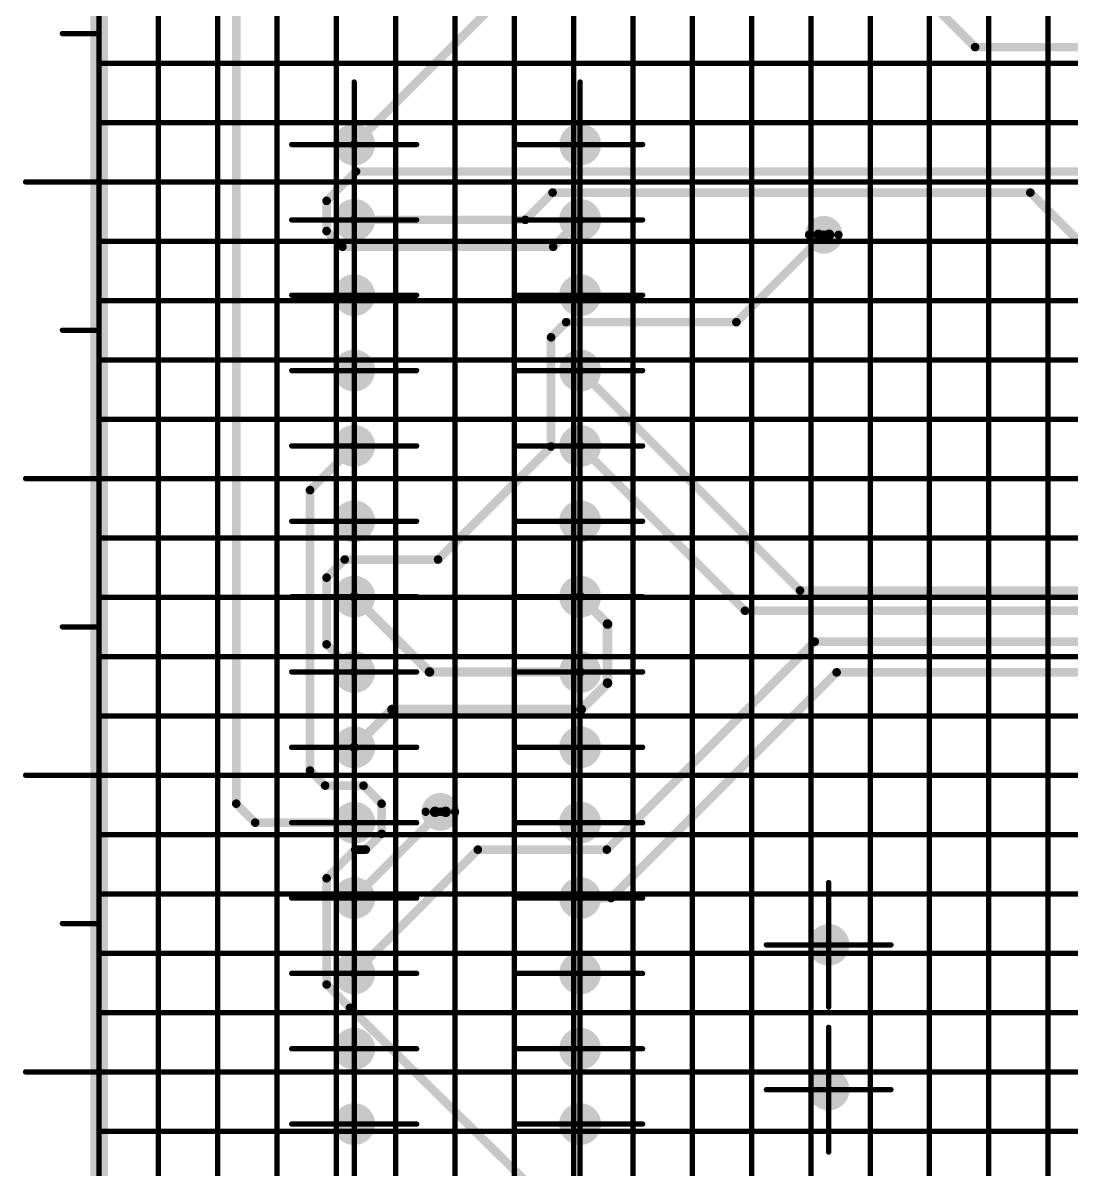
# Model space of a CAD drawing. Header units: millimetres. Extents: x 57 to 898, y 51 to 645.
# Drawn here: x 616.49 to 651.84, y 444.15 to 482.78 of the extents above; entities that cross this region are included whole.
import ezdxf

# ---------------------------------------------------------------- set-up
doc = ezdxf.new("R2010")
doc.units = ezdxf.units.MM
for name, color, linetype in [('Mechanical11', 56, 'Continuous'), ('Mechanical12', 56, 'Continuous'), ('Mechanical7', 56, 'Continuous'), ('Mechanical9', 56, 'Continuous')]:
    doc.layers.add(name, color=color, linetype=linetype)

msp = doc.modelspace()

# ---------------------------------------------------------------- linework, layer by layer
at = {"layer": 'Mechanical11', "color": 7}
for p, q in [((627.746, 478.765), (627.665, 478.798)), ((627.665, 478.798), (627.665, 478.683)), ((627.78, 478.683), (627.746, 478.765)), ((635.366, 478.765), (635.285, 478.798)), ((635.285, 478.798), (635.285, 478.683)), ((635.4, 478.683), (635.366, 478.765)), ((627.665, 478.683), (627.55, 478.683)), ((627.55, 478.683), (627.583, 478.602)), ((627.583, 478.602), (627.665, 478.568)), ((627.665, 478.683), (627.78, 478.683)), ((627.665, 478.568), (627.665, 478.683)), ((627.665, 478.683), (627.665, 478.568)), ((627.78, 478.683), (627.665, 478.683)), ((627.665, 478.568), (627.746, 478.602)), ((627.746, 478.602), (627.78, 478.683)), ((635.285, 478.683), (635.17, 478.683)), ((635.17, 478.683), (635.203, 478.602)), ((635.203, 478.602), (635.285, 478.568)), ((635.285, 478.683), (635.4, 478.683)), ((635.285, 478.568), (635.285, 478.683)), ((635.285, 478.683), (635.285, 478.568)), ((635.4, 478.683), (635.285, 478.683)), ((635.285, 478.568), (635.366, 478.602)), ((635.366, 478.602), (635.4, 478.683)), ((627.665, 476.143), (627.55, 476.143)), ((627.55, 476.143), (627.583, 476.062)), ((627.583, 476.062), (627.665, 476.028)), ((627.746, 476.225), (627.665, 476.258)), ((627.665, 476.258), (627.665, 476.143)), ((627.665, 476.143), (627.78, 476.143)), ((627.665, 476.028), (627.665, 476.143)), ((627.665, 476.143), (627.665, 476.028)), ((627.78, 476.143), (627.665, 476.143)), ((627.665, 476.028), (627.746, 476.062)), ((627.78, 476.143), (627.746, 476.225)), ((627.746, 476.062), (627.78, 476.143)), ((635.285, 476.143), (635.17, 476.143)), ((635.17, 476.143), (635.203, 476.062)), ((635.203, 476.062), (635.285, 476.028)), ((635.366, 476.225), (635.285, 476.258)), ((635.285, 476.258), (635.285, 476.143)), ((635.285, 476.143), (635.4, 476.143)), ((635.285, 476.028), (635.285, 476.143)), ((635.285, 476.143), (635.285, 476.028)), ((635.4, 476.143), (635.285, 476.143)), ((635.285, 476.028), (635.366, 476.062)), ((635.4, 476.143), (635.366, 476.225)), ((635.366, 476.062), (635.4, 476.143)), ((627.746, 473.685), (627.665, 473.718)), ((627.665, 473.718), (627.665, 473.603)), ((627.78, 473.603), (627.746, 473.685)), ((635.366, 473.685), (635.285, 473.718)), ((635.285, 473.718), (635.285, 473.603)), ((635.4, 473.603), (635.366, 473.685)), ((627.665, 473.603), (627.55, 473.603)), ((627.55, 473.603), (627.583, 473.522)), ((627.583, 473.522), (627.665, 473.488)), ((627.665, 473.603), (627.78, 473.603)), ((627.665, 473.488), (627.665, 473.603)), ((627.665, 473.603), (627.665, 473.488)), ((627.78, 473.603), (627.665, 473.603)), ((627.665, 473.488), (627.746, 473.522)), ((627.746, 473.522), (627.78, 473.603)), ((635.285, 473.603), (635.17, 473.603)), ((635.17, 473.603), (635.203, 473.522)), ((635.203, 473.522), (635.285, 473.488)), ((635.285, 473.603), (635.4, 473.603)), ((635.285, 473.488), (635.285, 473.603)), ((635.285, 473.603), (635.285, 473.488)), ((635.4, 473.603), (635.285, 473.603)), ((635.285, 473.488), (635.366, 473.522)), ((635.366, 473.522), (635.4, 473.603)), ((627.665, 471.063), (627.55, 471.063)), ((627.55, 471.063), (627.583, 470.982)), ((627.583, 470.982), (627.665, 470.948)), ((627.746, 471.145), (627.665, 471.178)), ((627.665, 471.178), (627.665, 471.063)), ((627.665, 471.063), (627.78, 471.063)), ((627.665, 470.948), (627.665, 471.063)), ((627.665, 471.063), (627.665, 470.948)), ((627.78, 471.063), (627.665, 471.063)), ((627.665, 470.948), (627.746, 470.982)), ((627.78, 471.063), (627.746, 471.145)), ((627.746, 470.982), (627.78, 471.063)), ((635.285, 471.063), (635.17, 471.063)), ((635.17, 471.063), (635.203, 470.982)), ((635.203, 470.982), (635.285, 470.948)), ((635.366, 471.145), (635.285, 471.178)), ((635.285, 471.178), (635.285, 471.063)), ((635.285, 471.063), (635.4, 471.063)), ((635.285, 470.948), (635.285, 471.063)), ((635.285, 471.063), (635.285, 470.948)), ((635.4, 471.063), (635.285, 471.063)), ((635.285, 470.948), (635.366, 470.982)), ((635.4, 471.063), (635.366, 471.145)), ((635.366, 470.982), (635.4, 471.063)), ((627.665, 468.523), (627.55, 468.523)), ((627.55, 468.523), (627.583, 468.442)), ((627.583, 468.442), (627.665, 468.408)), ((627.746, 468.605), (627.665, 468.638)), ((627.665, 468.638), (627.665, 468.523)), ((627.665, 468.523), (627.78, 468.523)), ((627.665, 468.408), (627.665, 468.523)), ((627.665, 468.523), (627.665, 468.408)), ((627.78, 468.523), (627.665, 468.523)), ((627.665, 468.408), (627.746, 468.442)), ((627.78, 468.523), (627.746, 468.605)), ((627.746, 468.442), (627.78, 468.523)), ((635.285, 468.523), (635.17, 468.523)), ((635.17, 468.523), (635.203, 468.442)), ((635.203, 468.442), (635.285, 468.408)), ((635.366, 468.605), (635.285, 468.638)), ((635.285, 468.638), (635.285, 468.523)), ((635.285, 468.523), (635.4, 468.523)), ((635.285, 468.408), (635.285, 468.523)), ((635.285, 468.523), (635.285, 468.408)), ((635.4, 468.523), (635.285, 468.523)), ((635.285, 468.408), (635.366, 468.442)), ((635.4, 468.523), (635.366, 468.605)), ((635.366, 468.442), (635.4, 468.523)), ((627.665, 465.983), (627.55, 465.983)), ((627.55, 465.983), (627.583, 465.902)), ((627.746, 466.065), (627.665, 466.098)), ((627.665, 466.098), (627.665, 465.983)), ((627.665, 465.983), (627.78, 465.983)), ((627.665, 465.868), (627.665, 465.983)), ((627.665, 465.983), (627.665, 465.868)), ((627.78, 465.983), (627.665, 465.983)), ((627.78, 465.983), (627.746, 466.065)), ((627.746, 465.902), (627.78, 465.983)), ((635.285, 465.983), (635.17, 465.983)), ((635.17, 465.983), (635.203, 465.902)), ((635.366, 466.065), (635.285, 466.098)), ((635.285, 466.098), (635.285, 465.983)), ((635.285, 465.983), (635.4, 465.983)), ((635.285, 465.868), (635.285, 465.983)), ((635.285, 465.983), (635.285, 465.868)), ((635.4, 465.983), (635.285, 465.983)), ((635.4, 465.983), (635.366, 466.065)), ((635.366, 465.902), (635.4, 465.983)), ((627.583, 465.902), (627.665, 465.868)), ((627.665, 465.868), (627.746, 465.902)), ((635.203, 465.902), (635.285, 465.868)), ((635.285, 465.868), (635.366, 465.902)), ((627.665, 463.443), (627.55, 463.443)), ((627.55, 463.443), (627.583, 463.362)), ((627.583, 463.362), (627.665, 463.328)), ((627.746, 463.525), (627.665, 463.558)), ((627.665, 463.558), (627.665, 463.443)), ((627.665, 463.443), (627.78, 463.443)), ((627.665, 463.328), (627.665, 463.443)), ((627.665, 463.443), (627.665, 463.328)), ((627.78, 463.443), (627.665, 463.443)), ((627.665, 463.328), (627.746, 463.362)), ((627.78, 463.443), (627.746, 463.525)), ((627.746, 463.362), (627.78, 463.443)), ((635.285, 463.443), (635.17, 463.443)), ((635.17, 463.443), (635.203, 463.362)), ((635.203, 463.362), (635.285, 463.328)), ((635.366, 463.525), (635.285, 463.558)), ((635.285, 463.558), (635.285, 463.443)), ((635.285, 463.443), (635.4, 463.443)), ((635.285, 463.328), (635.285, 463.443)), ((635.285, 463.443), (635.285, 463.328)), ((635.4, 463.443), (635.285, 463.443)), ((635.285, 463.328), (635.366, 463.362)), ((635.4, 463.443), (635.366, 463.525)), ((635.366, 463.362), (635.4, 463.443)), ((627.746, 460.985), (627.665, 461.018)), ((627.665, 461.018), (627.665, 460.903)), ((627.78, 460.903), (627.746, 460.985)), ((635.366, 460.985), (635.285, 461.018)), ((635.285, 461.018), (635.285, 460.903)), ((635.4, 460.903), (635.366, 460.985)), ((627.665, 460.903), (627.55, 460.903)), ((627.55, 460.903), (627.583, 460.822)), ((627.583, 460.822), (627.665, 460.788)), ((627.665, 460.903), (627.78, 460.903)), ((627.665, 460.788), (627.665, 460.903)), ((627.665, 460.903), (627.665, 460.788)), ((627.78, 460.903), (627.665, 460.903)), ((627.665, 460.788), (627.746, 460.822)), ((627.746, 460.822), (627.78, 460.903)), ((635.285, 460.903), (635.17, 460.903)), ((635.17, 460.903), (635.203, 460.822)), ((635.203, 460.822), (635.285, 460.788)), ((635.285, 460.903), (635.4, 460.903)), ((635.285, 460.788), (635.285, 460.903)), ((635.285, 460.903), (635.285, 460.788)), ((635.4, 460.903), (635.285, 460.903)), ((635.285, 460.788), (635.366, 460.822)), ((635.366, 460.822), (635.4, 460.903)), ((627.665, 458.363), (627.55, 458.363)), ((627.55, 458.363), (627.583, 458.282)), ((627.583, 458.282), (627.665, 458.248)), ((627.746, 458.445), (627.665, 458.478)), ((627.665, 458.478), (627.665, 458.363)), ((627.665, 458.363), (627.78, 458.363)), ((627.665, 458.248), (627.665, 458.363)), ((627.665, 458.363), (627.665, 458.248)), ((627.78, 458.363), (627.665, 458.363)), ((627.665, 458.248), (627.746, 458.282)), ((627.78, 458.363), (627.746, 458.445)), ((627.746, 458.282), (627.78, 458.363)), ((635.285, 458.363), (635.17, 458.363)), ((635.17, 458.363), (635.203, 458.282)), ((635.203, 458.282), (635.285, 458.248)), ((635.366, 458.445), (635.285, 458.478)), ((635.285, 458.478), (635.285, 458.363)), ((635.285, 458.363), (635.4, 458.363)), ((635.285, 458.248), (635.285, 458.363)), ((635.285, 458.363), (635.285, 458.248)), ((635.4, 458.363), (635.285, 458.363)), ((635.285, 458.248), (635.366, 458.282)), ((635.4, 458.363), (635.366, 458.445)), ((635.366, 458.282), (635.4, 458.363)), ((627.746, 455.905), (627.665, 455.938)), ((627.665, 455.938), (627.665, 455.823)), ((627.78, 455.823), (627.746, 455.905)), ((635.366, 455.905), (635.285, 455.938)), ((635.285, 455.938), (635.285, 455.823)), ((635.4, 455.823), (635.366, 455.905)), ((627.665, 455.823), (627.55, 455.823)), ((627.55, 455.823), (627.583, 455.742)), ((627.583, 455.742), (627.665, 455.708)), ((627.665, 455.823), (627.78, 455.823)), ((627.665, 455.708), (627.665, 455.823)), ((627.665, 455.823), (627.665, 455.708)), ((627.78, 455.823), (627.665, 455.823)), ((627.665, 455.708), (627.746, 455.742)), ((627.746, 455.742), (627.78, 455.823)), ((635.285, 455.823), (635.17, 455.823)), ((635.17, 455.823), (635.203, 455.742)), ((635.203, 455.742), (635.285, 455.708)), ((635.285, 455.823), (635.4, 455.823)), ((635.285, 455.708), (635.285, 455.823)), ((635.285, 455.823), (635.285, 455.708)), ((635.4, 455.823), (635.285, 455.823)), ((635.285, 455.708), (635.366, 455.742)), ((635.366, 455.742), (635.4, 455.823)), ((627.665, 453.283), (627.55, 453.283)), ((627.55, 453.283), (627.583, 453.202)), ((627.583, 453.202), (627.665, 453.168)), ((627.746, 453.365), (627.665, 453.398)), ((627.665, 453.398), (627.665, 453.283)), ((627.665, 453.283), (627.78, 453.283)), ((627.665, 453.168), (627.665, 453.283)), ((627.665, 453.283), (627.665, 453.168)), ((627.78, 453.283), (627.665, 453.283)), ((627.665, 453.168), (627.746, 453.202)), ((627.78, 453.283), (627.746, 453.365)), ((627.746, 453.202), (627.78, 453.283)), ((635.285, 453.283), (635.17, 453.283)), ((635.17, 453.283), (635.203, 453.202)), ((635.203, 453.202), (635.285, 453.168)), ((635.366, 453.365), (635.285, 453.398)), ((635.285, 453.398), (635.285, 453.283)), ((635.285, 453.283), (635.4, 453.283)), ((635.285, 453.168), (635.285, 453.283)), ((635.285, 453.283), (635.285, 453.168)), ((635.4, 453.283), (635.285, 453.283)), ((635.285, 453.168), (635.366, 453.202)), ((635.4, 453.283), (635.366, 453.365)), ((635.366, 453.202), (635.4, 453.283)), ((643.588, 451.78), (643.556, 451.703)), ((643.556, 451.703), (643.665, 451.703)), ((643.665, 451.812), (643.588, 451.78)), ((643.741, 451.78), (643.665, 451.812)), ((643.665, 451.812), (643.665, 451.703)), ((643.665, 451.703), (643.665, 451.812)), ((643.665, 451.703), (643.773, 451.703)), ((643.773, 451.703), (643.741, 451.78)), ((627.665, 450.743), (627.55, 450.743)), ((627.55, 450.743), (627.583, 450.662)), ((627.583, 450.662), (627.665, 450.628)), ((627.746, 450.825), (627.665, 450.858)), ((627.665, 450.858), (627.665, 450.743)), ((627.665, 450.743), (627.78, 450.743)), ((627.665, 450.628), (627.665, 450.743)), ((627.665, 450.743), (627.665, 450.628)), ((627.78, 450.743), (627.665, 450.743)), ((627.665, 450.628), (627.746, 450.662)), ((627.78, 450.743), (627.746, 450.825)), ((627.746, 450.662), (627.78, 450.743)), ((635.285, 450.743), (635.17, 450.743)), ((635.17, 450.743), (635.203, 450.662)), ((635.203, 450.662), (635.285, 450.628)), ((635.366, 450.825), (635.285, 450.858)), ((635.285, 450.858), (635.285, 450.743)), ((635.285, 450.743), (635.4, 450.743)), ((635.285, 450.628), (635.285, 450.743)), ((635.285, 450.743), (635.285, 450.628)), ((635.4, 450.743), (635.285, 450.743)), ((635.285, 450.628), (635.366, 450.662)), ((635.4, 450.743), (635.366, 450.825)), ((635.366, 450.662), (635.4, 450.743)), ((627.665, 448.203), (627.55, 448.203)), ((627.55, 448.203), (627.583, 448.122)), ((627.746, 448.285), (627.665, 448.318)), ((627.665, 448.318), (627.665, 448.203)), ((627.665, 448.203), (627.78, 448.203)), ((627.665, 448.088), (627.665, 448.203)), ((627.665, 448.203), (627.665, 448.088)), ((627.78, 448.203), (627.665, 448.203)), ((627.78, 448.203), (627.746, 448.285)), ((627.746, 448.122), (627.78, 448.203)), ((635.285, 448.203), (635.17, 448.203)), ((635.17, 448.203), (635.203, 448.122)), ((635.366, 448.285), (635.285, 448.318)), ((635.285, 448.318), (635.285, 448.203)), ((635.285, 448.203), (635.4, 448.203)), ((635.285, 448.088), (635.285, 448.203)), ((635.285, 448.203), (635.285, 448.088)), ((635.4, 448.203), (635.285, 448.203)), ((635.4, 448.203), (635.366, 448.285)), ((635.366, 448.122), (635.4, 448.203)), ((627.583, 448.122), (627.665, 448.088)), ((627.665, 448.088), (627.746, 448.122)), ((635.203, 448.122), (635.285, 448.088)), ((635.285, 448.088), (635.366, 448.122)), ((643.588, 446.9), (643.556, 446.823)), ((643.556, 446.823), (643.665, 446.823)), ((643.665, 446.932), (643.588, 446.9)), ((643.741, 446.9), (643.665, 446.932)), ((643.665, 446.932), (643.665, 446.823)), ((643.665, 446.823), (643.665, 446.932)), ((643.665, 446.823), (643.773, 446.823)), ((643.773, 446.823), (643.741, 446.9)), ((627.665, 445.663), (627.55, 445.663)), ((627.55, 445.663), (627.583, 445.582)), ((627.583, 445.582), (627.665, 445.548)), ((627.746, 445.745), (627.665, 445.778)), ((627.665, 445.778), (627.665, 445.663)), ((627.665, 445.663), (627.78, 445.663)), ((627.665, 445.548), (627.665, 445.663)), ((627.665, 445.663), (627.665, 445.548)), ((627.78, 445.663), (627.665, 445.663)), ((627.665, 445.548), (627.746, 445.582)), ((627.78, 445.663), (627.746, 445.745)), ((627.746, 445.582), (627.78, 445.663)), ((635.285, 445.663), (635.17, 445.663)), ((635.17, 445.663), (635.203, 445.582)), ((635.203, 445.582), (635.285, 445.548)), ((635.366, 445.745), (635.285, 445.778)), ((635.285, 445.778), (635.285, 445.663)), ((635.285, 445.663), (635.4, 445.663)), ((635.285, 445.548), (635.285, 445.663)), ((635.285, 445.663), (635.285, 445.548)), ((635.4, 445.663), (635.285, 445.663)), ((635.285, 445.548), (635.366, 445.582)), ((635.4, 445.663), (635.366, 445.745)), ((635.366, 445.582), (635.4, 445.663))]:
    msp.add_line(p, q, dxfattribs=at)
for points, const_width in [([(643.677, 475.64, 1), (643.322, 475.64, 1)], 0.356), ([(643.233, 475.64, 1), (643.411, 475.64, 1)], 0.178), ([(643.588, 475.64, 1), (643.766, 475.64, 1)], 0.178), ([(630.749, 456.19, 1), (630.393, 456.19, 1)], 0.356), ([(630.304, 456.19, 1), (630.482, 456.19, 1)], 0.178), ([(630.66, 456.19, 1), (630.838, 456.19, 1)], 0.178)]:
    msp.add_lwpolyline(points, format="xyb", close=True, dxfattribs=dict(at, const_width=const_width))
at = {"layer": 'Mechanical12', "color": 7}
for p, q in [((627.583, 478.765), (627.55, 478.683)), ((627.665, 478.798), (627.583, 478.765)), ((627.665, 478.683), (627.665, 478.798)), ((635.203, 478.765), (635.17, 478.683)), ((635.285, 478.798), (635.203, 478.765)), ((635.285, 478.683), (635.285, 478.798)), ((627.55, 478.683), (627.665, 478.683)), ((635.17, 478.683), (635.285, 478.683)), ((627.583, 476.225), (627.55, 476.143)), ((627.55, 476.143), (627.665, 476.143)), ((627.665, 476.258), (627.583, 476.225)), ((627.665, 476.143), (627.665, 476.258)), ((635.203, 476.225), (635.17, 476.143)), ((635.17, 476.143), (635.285, 476.143)), ((635.285, 476.258), (635.203, 476.225)), ((635.285, 476.143), (635.285, 476.258)), ((627.583, 473.685), (627.55, 473.603)), ((627.665, 473.718), (627.583, 473.685)), ((627.665, 473.603), (627.665, 473.718)), ((635.203, 473.685), (635.17, 473.603)), ((635.285, 473.718), (635.203, 473.685)), ((635.285, 473.603), (635.285, 473.718)), ((627.55, 473.603), (627.665, 473.603)), ((635.17, 473.603), (635.285, 473.603)), ((627.583, 471.145), (627.55, 471.063)), ((627.55, 471.063), (627.665, 471.063)), ((627.665, 471.178), (627.583, 471.145)), ((627.665, 471.063), (627.665, 471.178)), ((635.203, 471.145), (635.17, 471.063)), ((635.17, 471.063), (635.285, 471.063)), ((635.285, 471.178), (635.203, 471.145)), ((635.285, 471.063), (635.285, 471.178)), ((627.583, 468.605), (627.55, 468.523)), ((627.55, 468.523), (627.665, 468.523)), ((627.665, 468.638), (627.583, 468.605)), ((627.665, 468.523), (627.665, 468.638)), ((635.203, 468.605), (635.17, 468.523)), ((635.17, 468.523), (635.285, 468.523)), ((635.285, 468.638), (635.203, 468.605)), ((635.285, 468.523), (635.285, 468.638)), ((627.583, 466.065), (627.55, 465.983)), ((627.55, 465.983), (627.665, 465.983)), ((627.665, 466.098), (627.583, 466.065)), ((627.665, 465.983), (627.665, 466.098)), ((635.203, 466.065), (635.17, 465.983)), ((635.17, 465.983), (635.285, 465.983)), ((635.285, 466.098), (635.203, 466.065)), ((635.285, 465.983), (635.285, 466.098)), ((627.583, 463.525), (627.55, 463.443)), ((627.55, 463.443), (627.665, 463.443)), ((627.665, 463.558), (627.583, 463.525)), ((627.665, 463.443), (627.665, 463.558)), ((635.203, 463.525), (635.17, 463.443)), ((635.17, 463.443), (635.285, 463.443)), ((635.285, 463.558), (635.203, 463.525)), ((635.285, 463.443), (635.285, 463.558)), ((627.583, 460.985), (627.55, 460.903)), ((627.665, 461.018), (627.583, 460.985)), ((627.665, 460.903), (627.665, 461.018)), ((635.203, 460.985), (635.17, 460.903)), ((635.285, 461.018), (635.203, 460.985)), ((635.285, 460.903), (635.285, 461.018)), ((627.55, 460.903), (627.665, 460.903)), ((635.17, 460.903), (635.285, 460.903)), ((627.583, 458.445), (627.55, 458.363)), ((627.55, 458.363), (627.665, 458.363)), ((627.665, 458.478), (627.583, 458.445)), ((627.665, 458.363), (627.665, 458.478)), ((635.203, 458.445), (635.17, 458.363)), ((635.17, 458.363), (635.285, 458.363)), ((635.285, 458.478), (635.203, 458.445)), ((635.285, 458.363), (635.285, 458.478)), ((627.583, 455.905), (627.55, 455.823)), ((627.665, 455.938), (627.583, 455.905)), ((627.665, 455.823), (627.665, 455.938)), ((635.203, 455.905), (635.17, 455.823)), ((635.285, 455.938), (635.203, 455.905)), ((635.285, 455.823), (635.285, 455.938)), ((627.55, 455.823), (627.665, 455.823)), ((635.17, 455.823), (635.285, 455.823)), ((627.583, 453.365), (627.55, 453.283)), ((627.55, 453.283), (627.665, 453.283)), ((627.665, 453.398), (627.583, 453.365)), ((627.665, 453.283), (627.665, 453.398)), ((635.203, 453.365), (635.17, 453.283)), ((635.17, 453.283), (635.285, 453.283)), ((635.285, 453.398), (635.203, 453.365)), ((635.285, 453.283), (635.285, 453.398)), ((643.665, 451.703), (643.556, 451.703)), ((643.556, 451.703), (643.588, 451.627)), ((643.665, 451.595), (643.665, 451.703)), ((643.773, 451.703), (643.665, 451.703)), ((643.665, 451.703), (643.665, 451.595)), ((643.741, 451.627), (643.773, 451.703)), ((643.588, 451.627), (643.665, 451.595)), ((643.665, 451.595), (643.741, 451.627)), ((627.583, 450.825), (627.55, 450.743)), ((627.55, 450.743), (627.665, 450.743)), ((627.665, 450.858), (627.583, 450.825)), ((627.665, 450.743), (627.665, 450.858)), ((635.203, 450.825), (635.17, 450.743)), ((635.17, 450.743), (635.285, 450.743)), ((635.285, 450.858), (635.203, 450.825)), ((635.285, 450.743), (635.285, 450.858)), ((627.583, 448.285), (627.55, 448.203)), ((627.55, 448.203), (627.665, 448.203)), ((627.665, 448.318), (627.583, 448.285)), ((627.665, 448.203), (627.665, 448.318)), ((635.203, 448.285), (635.17, 448.203)), ((635.17, 448.203), (635.285, 448.203)), ((635.285, 448.318), (635.203, 448.285)), ((635.285, 448.203), (635.285, 448.318)), ((643.665, 446.823), (643.556, 446.823)), ((643.556, 446.823), (643.588, 446.747)), ((643.588, 446.747), (643.665, 446.715)), ((643.665, 446.715), (643.665, 446.823)), ((643.773, 446.823), (643.665, 446.823)), ((643.665, 446.823), (643.665, 446.715)), ((643.665, 446.715), (643.741, 446.747)), ((643.741, 446.747), (643.773, 446.823)), ((627.583, 445.745), (627.55, 445.663)), ((627.55, 445.663), (627.665, 445.663)), ((627.665, 445.778), (627.583, 445.745)), ((627.665, 445.663), (627.665, 445.778)), ((635.203, 445.745), (635.17, 445.663)), ((635.17, 445.663), (635.285, 445.663)), ((635.285, 445.778), (635.203, 445.745)), ((635.285, 445.663), (635.285, 445.778))]:
    msp.add_line(p, q, dxfattribs=at)
for points, const_width in [([(619.065, 336.823), (619.065, 517.423)], 0.6), ([(619.065, 336.823), (619.065, 517.423)], 0.6), ([(623.688, 456.463), (623.688, 504.114)], 0.29), ([(642.745, 487.823), (648.603, 481.965)], 0.29), ([(627.665, 478.683), (632.089, 483.108)], 0.29), ([(648.603, 481.965), (657.52, 481.965)], 0.29), ([(626.736, 476.783), (627.726, 477.774)], 0.29), ([(627.726, 477.774), (663.972, 477.774)], 0.29), ([(633.436, 476.143), (634.356, 477.063)], 0.29), ([(634.356, 477.063), (650.465, 477.063)], 0.29), ([(650.465, 477.063), (663.085, 464.443)], 0.29), ([(626.736, 475.767), (626.736, 476.783)], 0.29), ([(627.665, 476.143), (633.436, 476.143)], 0.29), ([(634.375, 475.234), (635.285, 476.143)], 0.29), ([(626.736, 475.767), (627.269, 475.234)], 0.29), ([(640.553, 472.694), (643.5, 475.64)], 0.29), ([(627.269, 475.234), (634.375, 475.234)], 0.29), ([(634.305, 472.186), (634.813, 472.694)], 0.29), ([(634.813, 472.694), (640.553, 472.694)], 0.29), ([(634.305, 468.503), (634.305, 472.186)], 0.29), ([(635.285, 471.063), (642.7, 463.648)], 0.29), ([(626.177, 467.035), (627.665, 468.523)], 0.29), ([(630.495, 464.693), (634.305, 468.503)], 0.29), ([(635.285, 468.523), (640.842, 462.966)], 0.29), ([(626.177, 457.581), (626.177, 467.035)], 0.29), ([(626.736, 464.083), (627.345, 464.693)], 0.29), ([(627.345, 464.693), (630.495, 464.693)], 0.29), ([(626.736, 461.833), (626.736, 464.083)], 0.29), ([(642.7, 463.648), (663.261, 463.648)], 0.29), ([(627.665, 463.443), (630.205, 460.903)], 0.323), ([(635.285, 463.443), (636.21, 462.518)], 0.323), ([(640.842, 462.966), (683.479, 462.966)], 0.29), ([(636.21, 460.527), (636.21, 462.518)], 0.323), ([(626.736, 461.833), (627.665, 460.903)], 0.29), ([(636.184, 454.914), (643.195, 461.924)], 0.29), ([(643.195, 461.924), (662.372, 461.924)], 0.29), ([(630.205, 460.903), (635.285, 460.903)], 0.323), ([(636.327, 453.283), (643.933, 460.89)], 0.29), ([(643.933, 460.89), (670.278, 460.89)], 0.29), ([(635.321, 459.638), (636.21, 460.527)], 0.323), ([(627.665, 458.363), (628.94, 459.638)], 0.323), ([(628.94, 459.638), (635.321, 459.638)], 0.323), ([(626.177, 457.581), (626.685, 457.073)], 0.29), ([(626.685, 457.073), (627.98, 457.073)], 0.29), ([(627.98, 457.073), (628.59, 456.463)], 0.29), ([(623.688, 456.463), (624.328, 455.823)], 0.29), ([(627.665, 453.283), (630.571, 456.19)], 0.29), ([(628.59, 455.447), (628.59, 456.463)], 0.29), ([(624.328, 455.823), (627.665, 455.823)], 0.29), ([(628.056, 454.914), (628.59, 455.447)], 0.29), ([(626.736, 453.949), (627.701, 454.914)], 0.29), ([(627.665, 450.743), (631.835, 454.914)], 0.29), ([(627.701, 454.914), (628.056, 454.914)], 0.29), ([(631.835, 454.914), (636.184, 454.914)], 0.29), ([(626.736, 450.367), (626.736, 453.949)], 0.29), ([(635.285, 453.283), (636.327, 453.283)], 0.29), ([(626.736, 450.367), (627.523, 449.58)], 0.29), ([(627.523, 449.58), (642.509, 434.797)], 0.29)]:
    msp.add_lwpolyline(points, dxfattribs=dict(at, const_width=const_width))
for points, const_width in [([(648.531, 481.965, 1), (648.676, 481.965, 1)], 0.145), ([(648.531, 481.965, 1), (648.676, 481.965, 1)], 0.145), ([(628.071, 478.683, 1), (627.258, 478.683, 1)], 0.6), ([(635.691, 478.683, 1), (634.878, 478.683, 1)], 0.6), ([(627.108, 478.683, 1), (627.408, 478.683, 1)], 0.3), ([(627.592, 478.683, 1), (627.737, 478.683, 1)], 0.145), ([(627.921, 478.683, 1), (628.221, 478.683, 1)], 0.3), ([(634.728, 478.683, 1), (635.028, 478.683, 1)], 0.3), ([(635.541, 478.683, 1), (635.841, 478.683, 1)], 0.3), ([(627.654, 477.774, 1), (627.799, 477.774, 1)], 0.145), ([(627.654, 477.774, 1), (627.799, 477.774, 1)], 0.145), ([(634.283, 477.063, 1), (634.428, 477.063, 1)], 0.145), ([(634.283, 477.063, 1), (634.428, 477.063, 1)], 0.145), ([(650.393, 477.063, 1), (650.538, 477.063, 1)], 0.145), ([(650.393, 477.063, 1), (650.538, 477.063, 1)], 0.145), ([(626.663, 476.783, 1), (626.808, 476.783, 1)], 0.145), ([(626.663, 476.783, 1), (626.808, 476.783, 1)], 0.145), ([(628.071, 476.143, 1), (627.258, 476.143, 1)], 0.6), ([(635.691, 476.143, 1), (634.878, 476.143, 1)], 0.6), ([(627.108, 476.143, 1), (627.408, 476.143, 1)], 0.3), ([(627.921, 476.143, 1), (628.221, 476.143, 1)], 0.3), ([(634.728, 476.143, 1), (635.028, 476.143, 1)], 0.3), ([(635.541, 476.143, 1), (635.841, 476.143, 1)], 0.3), ([(627.592, 476.143, 1), (627.737, 476.143, 1)], 0.145), ([(633.364, 476.143, 1), (633.509, 476.143, 1)], 0.145), ([(633.364, 476.143, 1), (633.509, 476.143, 1)], 0.145), ([(635.212, 476.143, 1), (635.357, 476.143, 1)], 0.145), ([(643.995, 475.64, 1), (643.004, 475.64, 1)], 0.279), ([(626.663, 475.767, 1), (626.808, 475.767, 1)], 0.145), ([(626.663, 475.767, 1), (626.808, 475.767, 1)], 0.145), ([(642.934, 475.64, 1), (643.074, 475.64, 1)], 0.14), ([(643.427, 475.64, 1), (643.572, 475.64, 1)], 0.145), ([(643.925, 475.64, 1), (644.065, 475.64, 1)], 0.14), ([(627.196, 475.234, 1), (627.341, 475.234, 1)], 0.145), ([(627.196, 475.234, 1), (627.341, 475.234, 1)], 0.145), ([(634.303, 475.234, 1), (634.448, 475.234, 1)], 0.145), ([(634.303, 475.234, 1), (634.448, 475.234, 1)], 0.145), ([(628.071, 473.603, 1), (627.258, 473.603, 1)], 0.6), ([(635.691, 473.603, 1), (634.878, 473.603, 1)], 0.6), ([(627.108, 473.603, 1), (627.408, 473.603, 1)], 0.3), ([(627.921, 473.603, 1), (628.221, 473.603, 1)], 0.3), ([(634.728, 473.603, 1), (635.028, 473.603, 1)], 0.3), ([(635.541, 473.603, 1), (635.841, 473.603, 1)], 0.3), ([(634.74, 472.694, 1), (634.885, 472.694, 1)], 0.145), ([(634.74, 472.694, 1), (634.885, 472.694, 1)], 0.145), ([(640.481, 472.694, 1), (640.626, 472.694, 1)], 0.145), ([(640.481, 472.694, 1), (640.626, 472.694, 1)], 0.145), ([(634.232, 472.186, 1), (634.377, 472.186, 1)], 0.145), ([(634.232, 472.186, 1), (634.377, 472.186, 1)], 0.145), ([(628.071, 471.063, 1), (627.258, 471.063, 1)], 0.6), ([(635.691, 471.063, 1), (634.878, 471.063, 1)], 0.6), ([(627.108, 471.063, 1), (627.408, 471.063, 1)], 0.3), ([(627.921, 471.063, 1), (628.221, 471.063, 1)], 0.3), ([(634.728, 471.063, 1), (635.028, 471.063, 1)], 0.3), ([(635.541, 471.063, 1), (635.841, 471.063, 1)], 0.3), ([(635.212, 471.063, 1), (635.357, 471.063, 1)], 0.145), ([(628.071, 468.523, 1), (627.258, 468.523, 1)], 0.6), ([(635.691, 468.523, 1), (634.878, 468.523, 1)], 0.6), ([(627.108, 468.523, 1), (627.408, 468.523, 1)], 0.3), ([(627.592, 468.523, 1), (627.737, 468.523, 1)], 0.145), ([(627.921, 468.523, 1), (628.221, 468.523, 1)], 0.3), ([(634.232, 468.503, 1), (634.377, 468.503, 1)], 0.145), ([(634.232, 468.503, 1), (634.377, 468.503, 1)], 0.145), ([(634.728, 468.523, 1), (635.028, 468.523, 1)], 0.3), ([(635.212, 468.523, 1), (635.357, 468.523, 1)], 0.145), ([(635.541, 468.523, 1), (635.841, 468.523, 1)], 0.3), ([(626.104, 467.035, 1), (626.249, 467.035, 1)], 0.145), ([(626.104, 467.035, 1), (626.249, 467.035, 1)], 0.145), ([(628.071, 465.983, 1), (627.258, 465.983, 1)], 0.6), ([(635.691, 465.983, 1), (634.878, 465.983, 1)], 0.6), ([(627.108, 465.983, 1), (627.408, 465.983, 1)], 0.3), ([(627.921, 465.983, 1), (628.221, 465.983, 1)], 0.3), ([(634.728, 465.983, 1), (635.028, 465.983, 1)], 0.3), ([(635.541, 465.983, 1), (635.841, 465.983, 1)], 0.3), ([(627.273, 464.693, 1), (627.418, 464.693, 1)], 0.145), ([(627.273, 464.693, 1), (627.418, 464.693, 1)], 0.145), ([(630.422, 464.693, 1), (630.567, 464.693, 1)], 0.145), ([(630.422, 464.693, 1), (630.567, 464.693, 1)], 0.145), ([(626.663, 464.083, 1), (626.808, 464.083, 1)], 0.145), ([(626.663, 464.083, 1), (626.808, 464.083, 1)], 0.145), ([(628.071, 463.443, 1), (627.258, 463.443, 1)], 0.6), ([(635.691, 463.443, 1), (634.878, 463.443, 1)], 0.6), ([(627.108, 463.443, 1), (627.408, 463.443, 1)], 0.3), ([(627.921, 463.443, 1), (628.221, 463.443, 1)], 0.3), ([(634.728, 463.443, 1), (635.028, 463.443, 1)], 0.3), ([(635.541, 463.443, 1), (635.841, 463.443, 1)], 0.3), ([(642.627, 463.648, 1), (642.772, 463.648, 1)], 0.145), ([(642.627, 463.648, 1), (642.772, 463.648, 1)], 0.145), ([(627.584, 463.443, 1), (627.745, 463.443, 1)], 0.161), ([(635.204, 463.443, 1), (635.365, 463.443, 1)], 0.161), ([(640.77, 462.966, 1), (640.915, 462.966, 1)], 0.145), ([(640.77, 462.966, 1), (640.915, 462.966, 1)], 0.145), ([(636.129, 462.518, 1), (636.29, 462.518, 1)], 0.161), ([(636.129, 462.518, 1), (636.29, 462.518, 1)], 0.161), ([(626.663, 461.833, 1), (626.808, 461.833, 1)], 0.145), ([(626.663, 461.833, 1), (626.808, 461.833, 1)], 0.145), ([(643.122, 461.924, 1), (643.267, 461.924, 1)], 0.145), ([(643.122, 461.924, 1), (643.267, 461.924, 1)], 0.145), ([(628.071, 460.903, 1), (627.258, 460.903, 1)], 0.6), ([(635.691, 460.903, 1), (634.878, 460.903, 1)], 0.6), ([(627.108, 460.903, 1), (627.408, 460.903, 1)], 0.3), ([(627.592, 460.903, 1), (627.737, 460.903, 1)], 0.145), ([(627.921, 460.903, 1), (628.221, 460.903, 1)], 0.3), ([(630.124, 460.903, 1), (630.285, 460.903, 1)], 0.161), ([(630.124, 460.903, 1), (630.285, 460.903, 1)], 0.161), ([(634.728, 460.903, 1), (635.028, 460.903, 1)], 0.3), ([(635.204, 460.903, 1), (635.365, 460.903, 1)], 0.161), ([(635.541, 460.903, 1), (635.841, 460.903, 1)], 0.3), ([(643.861, 460.89, 1), (644.006, 460.89, 1)], 0.145), ([(643.861, 460.89, 1), (644.006, 460.89, 1)], 0.145), ([(636.129, 460.527, 1), (636.29, 460.527, 1)], 0.161), ([(636.129, 460.527, 1), (636.29, 460.527, 1)], 0.161), ([(628.859, 459.638, 1), (629.02, 459.638, 1)], 0.161), ([(628.859, 459.638, 1), (629.02, 459.638, 1)], 0.161), ([(635.24, 459.638, 1), (635.401, 459.638, 1)], 0.161), ([(635.24, 459.638, 1), (635.401, 459.638, 1)], 0.161), ([(628.071, 458.363, 1), (627.258, 458.363, 1)], 0.6), ([(635.691, 458.363, 1), (634.878, 458.363, 1)], 0.6), ([(627.108, 458.363, 1), (627.408, 458.363, 1)], 0.3), ([(627.921, 458.363, 1), (628.221, 458.363, 1)], 0.3), ([(634.728, 458.363, 1), (635.028, 458.363, 1)], 0.3), ([(635.541, 458.363, 1), (635.841, 458.363, 1)], 0.3), ([(627.584, 458.363, 1), (627.745, 458.363, 1)], 0.161), ([(626.104, 457.581, 1), (626.249, 457.581, 1)], 0.145), ([(626.104, 457.581, 1), (626.249, 457.581, 1)], 0.145), ([(626.612, 457.073, 1), (626.757, 457.073, 1)], 0.145), ([(626.612, 457.073, 1), (626.757, 457.073, 1)], 0.145), ([(627.908, 457.073, 1), (628.053, 457.073, 1)], 0.145), ([(627.908, 457.073, 1), (628.053, 457.073, 1)], 0.145), ([(631.066, 456.19, 1), (630.076, 456.19, 1)], 0.279), ([(623.615, 456.463, 1), (623.76, 456.463, 1)], 0.145), ([(623.615, 456.463, 1), (623.76, 456.463, 1)], 0.145), ([(628.071, 455.823, 1), (627.258, 455.823, 1)], 0.6), ([(628.517, 456.463, 1), (628.662, 456.463, 1)], 0.145), ([(628.517, 456.463, 1), (628.662, 456.463, 1)], 0.145), ([(630.006, 456.19, 1), (630.145, 456.19, 1)], 0.14), ([(630.498, 456.19, 1), (630.643, 456.19, 1)], 0.145), ([(630.996, 456.19, 1), (631.136, 456.19, 1)], 0.14), ([(635.691, 455.823, 1), (634.878, 455.823, 1)], 0.6), ([(624.255, 455.823, 1), (624.4, 455.823, 1)], 0.145), ([(624.255, 455.823, 1), (624.4, 455.823, 1)], 0.145), ([(627.108, 455.823, 1), (627.408, 455.823, 1)], 0.3), ([(627.592, 455.823, 1), (627.737, 455.823, 1)], 0.145), ([(627.921, 455.823, 1), (628.221, 455.823, 1)], 0.3), ([(634.728, 455.823, 1), (635.028, 455.823, 1)], 0.3), ([(635.541, 455.823, 1), (635.841, 455.823, 1)], 0.3), ([(628.517, 455.447, 1), (628.662, 455.447, 1)], 0.145), ([(628.517, 455.447, 1), (628.662, 455.447, 1)], 0.145), ([(627.628, 454.914, 1), (627.773, 454.914, 1)], 0.145), ([(627.628, 454.914, 1), (627.773, 454.914, 1)], 0.145), ([(627.984, 454.914, 1), (628.129, 454.914, 1)], 0.145), ([(627.984, 454.914, 1), (628.129, 454.914, 1)], 0.145), ([(631.763, 454.914, 1), (631.908, 454.914, 1)], 0.145), ([(631.763, 454.914, 1), (631.908, 454.914, 1)], 0.145), ([(636.112, 454.914, 1), (636.257, 454.914, 1)], 0.145), ([(636.112, 454.914, 1), (636.257, 454.914, 1)], 0.145), ([(626.663, 453.949, 1), (626.808, 453.949, 1)], 0.145), ([(626.663, 453.949, 1), (626.808, 453.949, 1)], 0.145), ([(628.071, 453.283, 1), (627.258, 453.283, 1)], 0.6), ([(635.691, 453.283, 1), (634.878, 453.283, 1)], 0.6), ([(627.108, 453.283, 1), (627.408, 453.283, 1)], 0.3), ([(627.921, 453.283, 1), (628.221, 453.283, 1)], 0.3), ([(634.728, 453.283, 1), (635.028, 453.283, 1)], 0.3), ([(635.541, 453.283, 1), (635.841, 453.283, 1)], 0.3), ([(627.592, 453.283, 1), (627.737, 453.283, 1)], 0.145), ([(635.212, 453.283, 1), (635.357, 453.283, 1)], 0.145), ([(636.254, 453.283, 1), (636.399, 453.283, 1)], 0.145), ([(636.254, 453.283, 1), (636.399, 453.283, 1)], 0.145), ([(644.065, 451.703, 1), (643.265, 451.703, 1)], 0.6), ([(643.115, 451.703, 1), (643.415, 451.703, 1)], 0.3), ([(643.915, 451.703, 1), (644.215, 451.703, 1)], 0.3), ([(628.071, 450.743, 1), (627.258, 450.743, 1)], 0.6), ([(635.691, 450.743, 1), (634.878, 450.743, 1)], 0.6), ([(627.108, 450.743, 1), (627.408, 450.743, 1)], 0.3), ([(627.592, 450.743, 1), (627.737, 450.743, 1)], 0.145), ([(627.921, 450.743, 1), (628.221, 450.743, 1)], 0.3), ([(634.728, 450.743, 1), (635.028, 450.743, 1)], 0.3), ([(635.541, 450.743, 1), (635.841, 450.743, 1)], 0.3), ([(626.663, 450.367, 1), (626.808, 450.367, 1)], 0.145), ([(626.663, 450.367, 1), (626.808, 450.367, 1)], 0.145), ([(627.45, 449.58, 1), (627.595, 449.58, 1)], 0.145), ([(627.45, 449.58, 1), (627.595, 449.58, 1)], 0.145), ([(628.071, 448.203, 1), (627.258, 448.203, 1)], 0.6), ([(635.691, 448.203, 1), (634.878, 448.203, 1)], 0.6), ([(627.108, 448.203, 1), (627.408, 448.203, 1)], 0.3), ([(627.921, 448.203, 1), (628.221, 448.203, 1)], 0.3), ([(634.728, 448.203, 1), (635.028, 448.203, 1)], 0.3), ([(635.541, 448.203, 1), (635.841, 448.203, 1)], 0.3), ([(644.065, 446.823, 1), (643.265, 446.823, 1)], 0.6), ([(643.115, 446.823, 1), (643.415, 446.823, 1)], 0.3), ([(643.915, 446.823, 1), (644.215, 446.823, 1)], 0.3), ([(628.071, 445.663, 1), (627.258, 445.663, 1)], 0.6), ([(635.691, 445.663, 1), (634.878, 445.663, 1)], 0.6), ([(627.108, 445.663, 1), (627.408, 445.663, 1)], 0.3), ([(627.921, 445.663, 1), (628.221, 445.663, 1)], 0.3), ([(634.728, 445.663, 1), (635.028, 445.663, 1)], 0.3), ([(635.541, 445.663, 1), (635.841, 445.663, 1)], 0.3)]:
    msp.add_lwpolyline(points, format="xyb", close=True, dxfattribs=dict(at, const_width=const_width))
at = {"layer": 'Mechanical7', "color": 7, "const_width": 0.18}
for points in [[(627.665, 476.577), (627.665, 480.79)], [(635.285, 476.577), (635.285, 480.79)], [(625.558, 478.683), (629.771, 478.683)], [(633.178, 478.683), (637.391, 478.683)], [(627.665, 474.037), (627.665, 478.25)], [(635.285, 474.037), (635.285, 478.25)], [(625.558, 476.143), (629.771, 476.143)], [(633.178, 476.143), (637.391, 476.143)], [(627.665, 471.497), (627.665, 475.71)], [(635.285, 471.497), (635.285, 475.71)], [(625.558, 473.603), (629.771, 473.603)], [(633.178, 473.603), (637.391, 473.603)], [(627.665, 468.957), (627.665, 473.17)], [(635.285, 468.957), (635.285, 473.17)], [(625.558, 471.063), (629.771, 471.063)], [(633.178, 471.063), (637.391, 471.063)], [(627.665, 466.417), (627.665, 470.63)], [(635.285, 466.417), (635.285, 470.63)], [(625.558, 468.523), (629.771, 468.523)], [(633.178, 468.523), (637.391, 468.523)], [(627.665, 463.877), (627.665, 468.09)], [(635.285, 463.877), (635.285, 468.09)], [(625.558, 465.983), (629.771, 465.983)], [(633.178, 465.983), (637.391, 465.983)], [(627.665, 461.337), (627.665, 465.55)], [(635.285, 461.337), (635.285, 465.55)], [(625.558, 463.443), (629.771, 463.443)], [(633.178, 463.443), (637.391, 463.443)], [(627.665, 458.797), (627.665, 463.01)], [(635.285, 458.797), (635.285, 463.01)], [(625.558, 460.903), (629.771, 460.903)], [(633.178, 460.903), (637.391, 460.903)], [(627.665, 456.257), (627.665, 460.47)], [(635.285, 456.257), (635.285, 460.47)], [(625.558, 458.363), (629.771, 458.363)], [(633.178, 458.363), (637.391, 458.363)], [(627.665, 453.717), (627.665, 457.93)], [(635.285, 453.717), (635.285, 457.93)], [(625.558, 455.823), (629.771, 455.823)], [(633.178, 455.823), (637.391, 455.823)], [(627.665, 451.177), (627.665, 455.39)], [(635.285, 451.177), (635.285, 455.39)], [(643.665, 449.603), (643.665, 453.803)], [(625.558, 453.283), (629.771, 453.283)], [(633.178, 453.283), (637.391, 453.283)], [(627.665, 448.637), (627.665, 452.85)], [(635.285, 448.637), (635.285, 452.85)], [(641.565, 451.703), (645.765, 451.703)], [(625.558, 450.743), (629.771, 450.743)], [(633.178, 450.743), (637.391, 450.743)], [(627.665, 446.097), (627.665, 450.31)], [(635.285, 446.097), (635.285, 450.31)], [(643.665, 444.723), (643.665, 448.923)], [(625.558, 448.203), (629.771, 448.203)], [(633.178, 448.203), (637.391, 448.203)], [(627.665, 443.557), (627.665, 447.77)], [(635.285, 443.557), (635.285, 447.77)], [(641.565, 446.823), (645.765, 446.823)], [(625.558, 445.663), (629.771, 445.663)], [(633.178, 445.663), (637.391, 445.663)]]:
    msp.add_lwpolyline(points, dxfattribs=at)
at = {"layer": 'Mechanical7', "color": 7, "const_width": 0.09}
for points in [[(627.62, 480.79, 1), (627.71, 480.79, 1)], [(635.24, 480.79, 1), (635.33, 480.79, 1)], [(625.513, 478.683, 1), (625.603, 478.683, 1)], [(629.726, 478.683, 1), (629.816, 478.683, 1)], [(633.133, 478.683, 1), (633.223, 478.683, 1)], [(637.346, 478.683, 1), (637.436, 478.683, 1)], [(627.62, 478.25, 1), (627.71, 478.25, 1)], [(635.24, 478.25, 1), (635.33, 478.25, 1)], [(627.62, 476.577, 1), (627.71, 476.577, 1)], [(635.24, 476.577, 1), (635.33, 476.577, 1)], [(625.513, 476.143, 1), (625.603, 476.143, 1)], [(629.726, 476.143, 1), (629.816, 476.143, 1)], [(633.133, 476.143, 1), (633.223, 476.143, 1)], [(637.346, 476.143, 1), (637.436, 476.143, 1)], [(627.62, 475.71, 1), (627.71, 475.71, 1)], [(635.24, 475.71, 1), (635.33, 475.71, 1)], [(627.62, 474.037, 1), (627.71, 474.037, 1)], [(635.24, 474.037, 1), (635.33, 474.037, 1)], [(625.513, 473.603, 1), (625.603, 473.603, 1)], [(629.726, 473.603, 1), (629.816, 473.603, 1)], [(633.133, 473.603, 1), (633.223, 473.603, 1)], [(637.346, 473.603, 1), (637.436, 473.603, 1)], [(627.62, 473.17, 1), (627.71, 473.17, 1)], [(635.24, 473.17, 1), (635.33, 473.17, 1)], [(627.62, 471.497, 1), (627.71, 471.497, 1)], [(635.24, 471.497, 1), (635.33, 471.497, 1)], [(625.513, 471.063, 1), (625.603, 471.063, 1)], [(629.726, 471.063, 1), (629.816, 471.063, 1)], [(633.133, 471.063, 1), (633.223, 471.063, 1)], [(637.346, 471.063, 1), (637.436, 471.063, 1)], [(627.62, 470.63, 1), (627.71, 470.63, 1)], [(635.24, 470.63, 1), (635.33, 470.63, 1)], [(627.62, 468.957, 1), (627.71, 468.957, 1)], [(635.24, 468.957, 1), (635.33, 468.957, 1)], [(625.513, 468.523, 1), (625.603, 468.523, 1)], [(629.726, 468.523, 1), (629.816, 468.523, 1)], [(633.133, 468.523, 1), (633.223, 468.523, 1)], [(637.346, 468.523, 1), (637.436, 468.523, 1)], [(627.62, 468.09, 1), (627.71, 468.09, 1)], [(635.24, 468.09, 1), (635.33, 468.09, 1)], [(627.62, 466.417, 1), (627.71, 466.417, 1)], [(635.24, 466.417, 1), (635.33, 466.417, 1)], [(625.513, 465.983, 1), (625.603, 465.983, 1)], [(629.726, 465.983, 1), (629.816, 465.983, 1)], [(633.133, 465.983, 1), (633.223, 465.983, 1)], [(637.346, 465.983, 1), (637.436, 465.983, 1)], [(627.62, 465.55, 1), (627.71, 465.55, 1)], [(635.24, 465.55, 1), (635.33, 465.55, 1)], [(627.62, 463.877, 1), (627.71, 463.877, 1)], [(635.24, 463.877, 1), (635.33, 463.877, 1)], [(625.513, 463.443, 1), (625.603, 463.443, 1)], [(629.726, 463.443, 1), (629.816, 463.443, 1)], [(633.133, 463.443, 1), (633.223, 463.443, 1)], [(637.346, 463.443, 1), (637.436, 463.443, 1)], [(627.62, 463.01, 1), (627.71, 463.01, 1)], [(635.24, 463.01, 1), (635.33, 463.01, 1)], [(627.62, 461.337, 1), (627.71, 461.337, 1)], [(635.24, 461.337, 1), (635.33, 461.337, 1)], [(625.513, 460.903, 1), (625.603, 460.903, 1)], [(629.726, 460.903, 1), (629.816, 460.903, 1)], [(633.133, 460.903, 1), (633.223, 460.903, 1)], [(637.346, 460.903, 1), (637.436, 460.903, 1)], [(627.62, 460.47, 1), (627.71, 460.47, 1)], [(635.24, 460.47, 1), (635.33, 460.47, 1)], [(627.62, 458.797, 1), (627.71, 458.797, 1)], [(635.24, 458.797, 1), (635.33, 458.797, 1)], [(625.513, 458.363, 1), (625.603, 458.363, 1)], [(629.726, 458.363, 1), (629.816, 458.363, 1)], [(633.133, 458.363, 1), (633.223, 458.363, 1)], [(637.346, 458.363, 1), (637.436, 458.363, 1)], [(627.62, 457.93, 1), (627.71, 457.93, 1)], [(635.24, 457.93, 1), (635.33, 457.93, 1)], [(627.62, 456.257, 1), (627.71, 456.257, 1)], [(635.24, 456.257, 1), (635.33, 456.257, 1)], [(625.513, 455.823, 1), (625.603, 455.823, 1)], [(629.726, 455.823, 1), (629.816, 455.823, 1)], [(633.133, 455.823, 1), (633.223, 455.823, 1)], [(637.346, 455.823, 1), (637.436, 455.823, 1)], [(627.62, 455.39, 1), (627.71, 455.39, 1)], [(635.24, 455.39, 1), (635.33, 455.39, 1)], [(627.62, 453.717, 1), (627.71, 453.717, 1)], [(635.24, 453.717, 1), (635.33, 453.717, 1)], [(643.62, 453.803, 1), (643.71, 453.803, 1)], [(625.513, 453.283, 1), (625.603, 453.283, 1)], [(629.726, 453.283, 1), (629.816, 453.283, 1)], [(633.133, 453.283, 1), (633.223, 453.283, 1)], [(637.346, 453.283, 1), (637.436, 453.283, 1)], [(627.62, 452.85, 1), (627.71, 452.85, 1)], [(635.24, 452.85, 1), (635.33, 452.85, 1)], [(641.52, 451.703, 1), (641.61, 451.703, 1)], [(645.72, 451.703, 1), (645.81, 451.703, 1)], [(627.62, 451.177, 1), (627.71, 451.177, 1)], [(635.24, 451.177, 1), (635.33, 451.177, 1)], [(625.513, 450.743, 1), (625.603, 450.743, 1)], [(629.726, 450.743, 1), (629.816, 450.743, 1)], [(633.133, 450.743, 1), (633.223, 450.743, 1)], [(637.346, 450.743, 1), (637.436, 450.743, 1)], [(627.62, 450.31, 1), (627.71, 450.31, 1)], [(635.24, 450.31, 1), (635.33, 450.31, 1)], [(643.62, 449.603, 1), (643.71, 449.603, 1)], [(643.62, 448.923, 1), (643.71, 448.923, 1)], [(627.62, 448.637, 1), (627.71, 448.637, 1)], [(635.24, 448.637, 1), (635.33, 448.637, 1)], [(625.513, 448.203, 1), (625.603, 448.203, 1)], [(629.726, 448.203, 1), (629.816, 448.203, 1)], [(633.133, 448.203, 1), (633.223, 448.203, 1)], [(637.346, 448.203, 1), (637.436, 448.203, 1)], [(627.62, 447.77, 1), (627.71, 447.77, 1)], [(635.24, 447.77, 1), (635.33, 447.77, 1)], [(641.52, 446.823, 1), (641.61, 446.823, 1)], [(645.72, 446.823, 1), (645.81, 446.823, 1)], [(627.62, 446.097, 1), (627.71, 446.097, 1)], [(635.24, 446.097, 1), (635.33, 446.097, 1)], [(625.513, 445.663, 1), (625.603, 445.663, 1)], [(629.726, 445.663, 1), (629.816, 445.663, 1)], [(633.133, 445.663, 1), (633.223, 445.663, 1)], [(637.346, 445.663, 1), (637.436, 445.663, 1)], [(643.62, 444.723, 1), (643.71, 444.723, 1)]]:
    msp.add_lwpolyline(points, format="xyb", close=True, dxfattribs=at)
at = {"layer": 'Mechanical9', "color": 7, "const_width": 0.18}
for points in [[(619.065, 336.823), (619.065, 517.423)], [(621.065, 336.823), (621.065, 517.423)], [(623.065, 336.823), (623.065, 517.423)], [(625.065, 336.823), (625.065, 517.423)], [(627.065, 336.823), (627.065, 517.423)], [(629.065, 336.823), (629.065, 517.423)], [(631.065, 336.823), (631.065, 517.423)], [(633.065, 336.823), (633.065, 517.423)], [(635.065, 336.823), (635.065, 517.423)], [(637.065, 336.823), (637.065, 517.423)], [(639.065, 336.823), (639.065, 517.423)], [(641.065, 336.823), (641.065, 517.423)], [(643.065, 336.823), (643.065, 517.423)], [(645.065, 336.823), (645.065, 517.423)], [(647.065, 336.823), (647.065, 517.423)], [(649.065, 336.823), (649.065, 517.423)], [(651.065, 336.823), (651.065, 517.423)], [(617.825, 482.423), (619.065, 482.423)], [(619.065, 481.423), (740.165, 481.423)], [(619.065, 479.423), (740.165, 479.423)], [(616.585, 477.423), (619.065, 477.423)], [(617.825, 477.423), (619.065, 477.423)], [(619.065, 477.423), (740.165, 477.423)], [(619.065, 475.423), (740.165, 475.423)], [(619.065, 473.423), (740.165, 473.423)], [(617.825, 472.423), (619.065, 472.423)], [(619.065, 471.423), (740.165, 471.423)], [(619.065, 469.423), (740.165, 469.423)], [(616.585, 467.423), (619.065, 467.423)], [(617.825, 467.423), (619.065, 467.423)], [(619.065, 467.423), (740.165, 467.423)], [(619.065, 465.423), (740.165, 465.423)], [(619.065, 463.423), (740.165, 463.423)], [(617.825, 462.423), (619.065, 462.423)], [(619.065, 461.423), (740.165, 461.423)], [(619.065, 459.423), (740.165, 459.423)], [(616.585, 457.423), (619.065, 457.423)], [(617.825, 457.423), (619.065, 457.423)], [(619.065, 457.423), (740.165, 457.423)], [(619.065, 455.423), (740.165, 455.423)], [(619.065, 453.423), (740.165, 453.423)], [(617.825, 452.423), (619.065, 452.423)], [(619.065, 451.423), (740.165, 451.423)], [(619.065, 449.423), (740.165, 449.423)], [(616.585, 447.423), (619.065, 447.423)], [(617.825, 447.423), (619.065, 447.423)], [(619.065, 447.423), (740.165, 447.423)], [(619.065, 445.423), (740.165, 445.423)]]:
    msp.add_lwpolyline(points, dxfattribs=at)
at = {"layer": 'Mechanical9', "color": 7, "const_width": 0.09}
for points in [[(617.78, 482.423, 1), (617.87, 482.423, 1)], [(619.02, 482.423, 1), (619.11, 482.423, 1)], [(619.02, 481.423, 1), (619.11, 481.423, 1)], [(619.02, 479.423, 1), (619.11, 479.423, 1)], [(616.54, 477.423, 1), (616.63, 477.423, 1)], [(617.78, 477.423, 1), (617.87, 477.423, 1)], [(619.02, 477.423, 1), (619.11, 477.423, 1)], [(619.02, 477.423, 1), (619.11, 477.423, 1)], [(619.02, 477.423, 1), (619.11, 477.423, 1)], [(619.02, 475.423, 1), (619.11, 475.423, 1)], [(619.02, 473.423, 1), (619.11, 473.423, 1)], [(617.78, 472.423, 1), (617.87, 472.423, 1)], [(619.02, 472.423, 1), (619.11, 472.423, 1)], [(619.02, 471.423, 1), (619.11, 471.423, 1)], [(619.02, 469.423, 1), (619.11, 469.423, 1)], [(616.54, 467.423, 1), (616.63, 467.423, 1)], [(617.78, 467.423, 1), (617.87, 467.423, 1)], [(619.02, 467.423, 1), (619.11, 467.423, 1)], [(619.02, 467.423, 1), (619.11, 467.423, 1)], [(619.02, 467.423, 1), (619.11, 467.423, 1)], [(619.02, 465.423, 1), (619.11, 465.423, 1)], [(619.02, 463.423, 1), (619.11, 463.423, 1)], [(617.78, 462.423, 1), (617.87, 462.423, 1)], [(619.02, 462.423, 1), (619.11, 462.423, 1)], [(619.02, 461.423, 1), (619.11, 461.423, 1)], [(619.02, 459.423, 1), (619.11, 459.423, 1)], [(616.54, 457.423, 1), (616.63, 457.423, 1)], [(617.78, 457.423, 1), (617.87, 457.423, 1)], [(619.02, 457.423, 1), (619.11, 457.423, 1)], [(619.02, 457.423, 1), (619.11, 457.423, 1)], [(619.02, 457.423, 1), (619.11, 457.423, 1)], [(619.02, 455.423, 1), (619.11, 455.423, 1)], [(619.02, 453.423, 1), (619.11, 453.423, 1)], [(617.78, 452.423, 1), (617.87, 452.423, 1)], [(619.02, 452.423, 1), (619.11, 452.423, 1)], [(619.02, 451.423, 1), (619.11, 451.423, 1)], [(619.02, 449.423, 1), (619.11, 449.423, 1)], [(616.54, 447.423, 1), (616.63, 447.423, 1)], [(617.78, 447.423, 1), (617.87, 447.423, 1)], [(619.02, 447.423, 1), (619.11, 447.423, 1)], [(619.02, 447.423, 1), (619.11, 447.423, 1)], [(619.02, 447.423, 1), (619.11, 447.423, 1)], [(619.02, 445.423, 1), (619.11, 445.423, 1)]]:
    msp.add_lwpolyline(points, format="xyb", close=True, dxfattribs=at)

doc.saveas('drawing.dxf')
